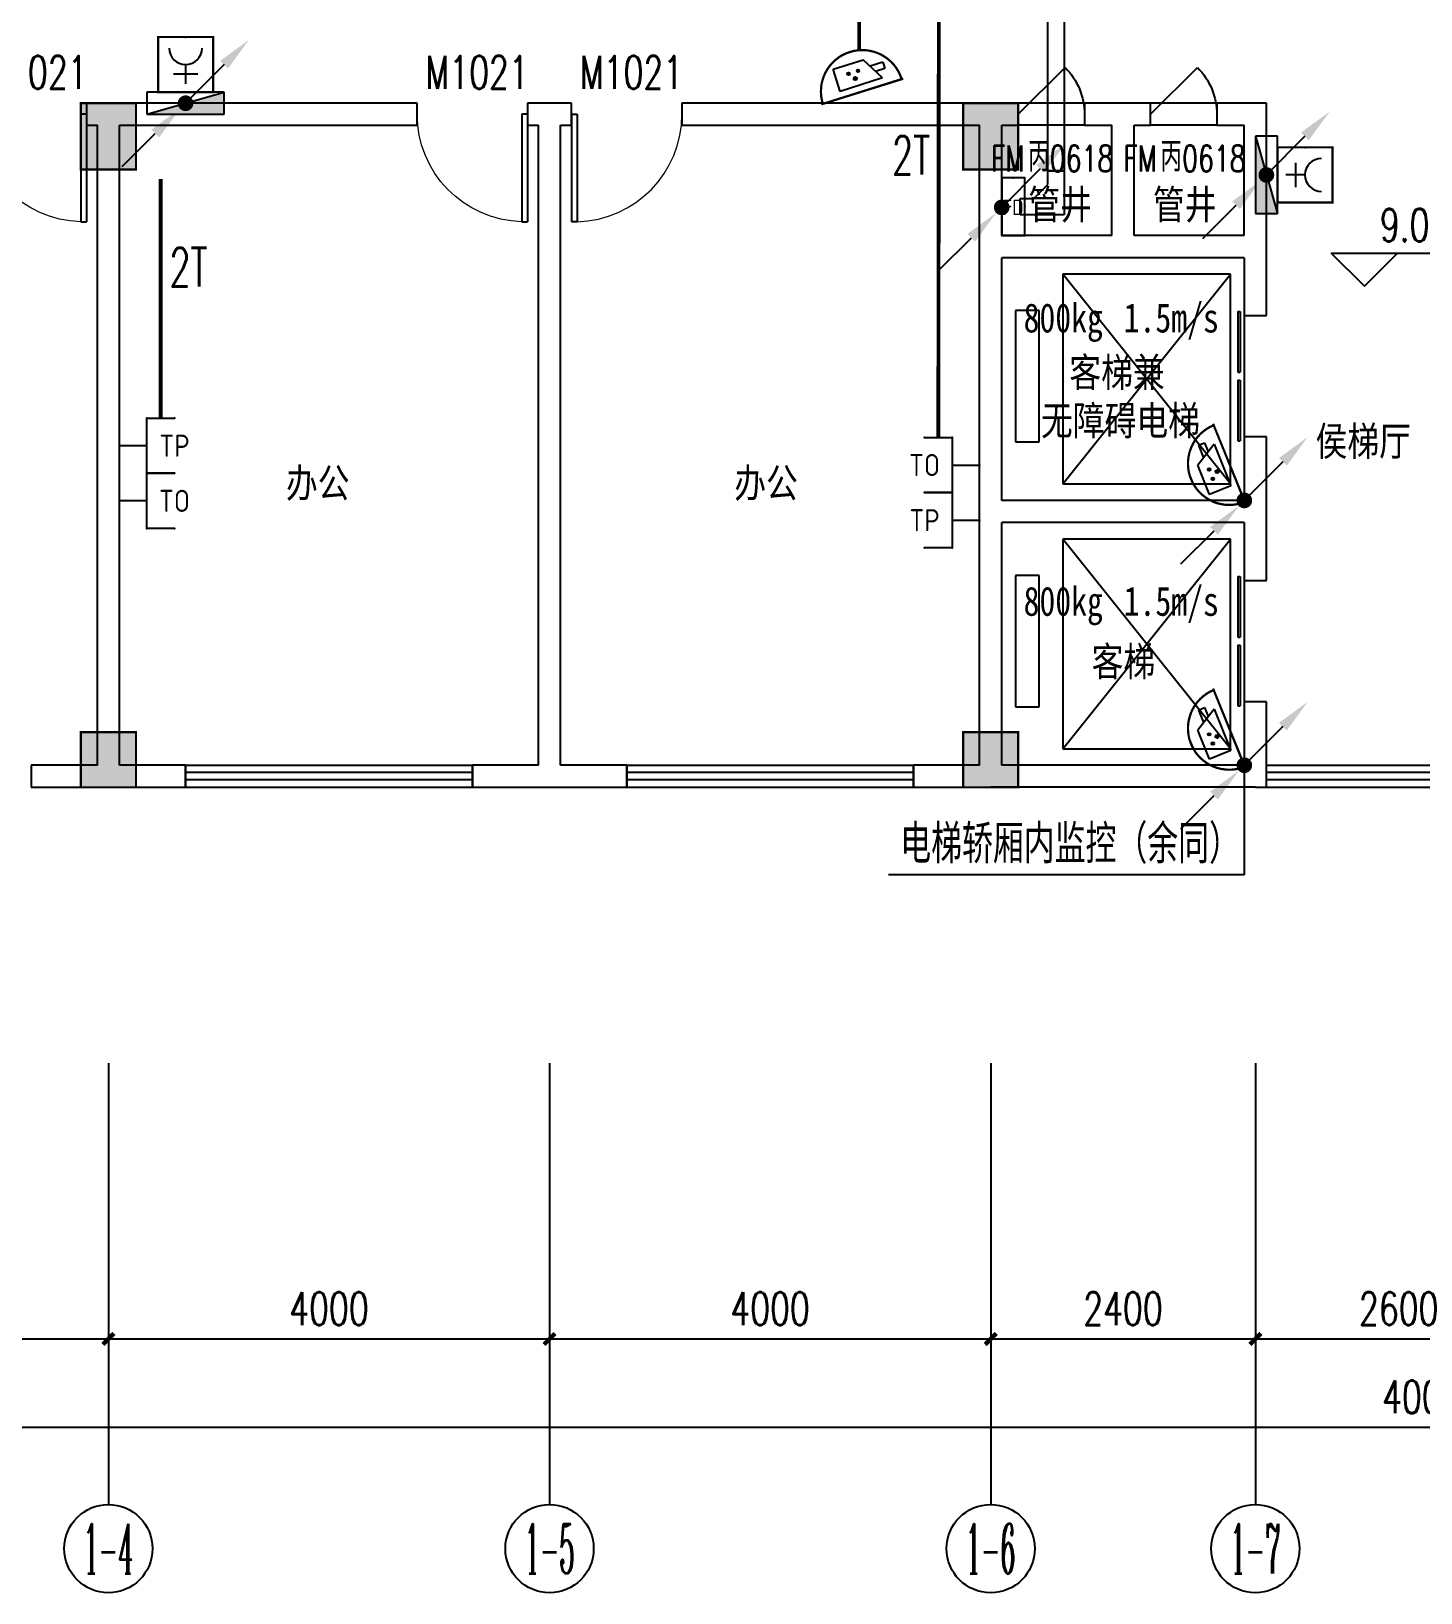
# Model space of a CAD drawing. Extents: x -6243262 to 3079315, y -2914302 to 172723.
# Drawn here: x -1810098 to -1797498, y -725173 to -711020 of the extents above; entities that cross this region are included whole.
import ezdxf
from ezdxf.enums import TextEntityAlignment as Align

# ---------------------------------------------------------------- set-up
doc = ezdxf.new("R2010")
doc.units = 0
doc.header["$LTSCALE"] = 1000
for name, color, linetype in [('0-柱网', 2, 'Continuous'), ('A-DOOR', 141, 'Continuous'), ('A-FLOR-EVTR', 2, 'Continuous'), ('AXIS', 3, 'Continuous'), ('AXIS_TEXT', 7, 'Continuous'), ('CABLETRAY', 4, 'Continuous'), ('DIM_ELEV', 3, 'Continuous'), ('EQUIP-安防', 3, 'Continuous'), ('EQUIP-消防', 3, 'Continuous'), ('EQUIP-通讯', 3, 'Continuous'), ('EQUIP_消火栓', 7, 'Continuous'), ('LWIRE', 4, 'Continuous'), ('PUB_TEXT', 7, 'Continuous'), ('TEL_LEAD', 3, 'Continuous'), ('TEL_TEXT', 7, 'Continuous'), ('WALL', 9, 'Continuous'), ('WINDOW', 4, 'Continuous'), ('WINDOW_TEXT', 7, 'Continuous'), ('WIRE-通讯', 4, 'Continuous')]:
    doc.layers.add(name, color=color, linetype=linetype)
doc.styles.add('-宋体', font='', dxfattribs={"width": 0.8})
doc.styles.add('_TCH_AXIS', font='COMPLEX', dxfattribs={"bigfont": 'GBCBIG'})
doc.styles.add('_TCH_DIM', font='SIMPLEX', dxfattribs={"bigfont": 'GBCBIG'})
doc.styles.add('_TCH_DIM_T3', font='SIMPLEX', dxfattribs={"width": 0.705882, "bigfont": 'GBCBIG'})
doc.styles.add('_TCH_WINDOW', font='SIMPLEX', dxfattribs={"height": 3.5, "bigfont": 'GBCBIG'})
doc.styles.add('_TEL_ATTDEF', font='gbenor', dxfattribs={"bigfont": 'gbcbig'})
doc.styles.add('_TEL_DIM', font='SIMPLEX', dxfattribs={"width": 0.8, "height": 3.5, "bigfont": 'HZTXT'})
doc.styles.add('COMPLEX', font='COMPLEX')
doc.styles.get("Standard").update_dxf_attribs({"font": 'gbenor.shx', "bigfont": 'gbcbig.shx'})
doc.styles.get('-宋体').set_extended_font_data('SimSun')
doc.dimstyles.new('_TCH_ARCH&&100', dxfattribs={"dimtxt": 297.5, "dimasz": 100, "dimexe": 250, "dimexo": 300, "dimgap": 126.25, "dimtad": 1, "dimdec": 0, "dimzin": 0, "dimdsep": 46, "dimtxsty": '_TCH_DIM_T3', "dimblk": 'ARCHTICK', "dimcen": 0.09, "dimclrt": 7, "dimazin": 2, "dimtfac": 1, "dimtdec": 0, "dimtix": 1, "dimtmove": 2, "dimatfit": 3, "dimfxl": 0, "dimtolj": 1, "dimtzin": 0, "dimarcsym": 0})

# ---------------------------------------------------------------- blocks, each defined once
blk = doc.blocks.new('1#柱网')
at = {"layer": '0-柱网'}
for points in [[(501855, 85967), (501855, 85367), (502355, 85367), (502355, 85967)], [(509855, 85967), (509855, 85367), (510355, 85367), (510355, 85967)], [(501855, 80267), (501855, 79767), (502355, 79767), (502355, 80267)], [(509855, 80267), (509855, 79767), (510355, 79767), (510355, 80267)]]:
    blk.add_hatch(color=0, dxfattribs=at).paths.add_polyline_path(points)
at = {"layer": '0-柱网', "color": 0, "const_width": 20}
for points in [[(501855, 85967), (501855, 85367), (502355, 85367), (502355, 85967), (501855, 85967)], [(509855, 85967), (509855, 85367), (510355, 85367), (510355, 85967), (509855, 85967)], [(501855, 80267), (501855, 79767), (502355, 79767), (502355, 80267), (501855, 80267)], [(509855, 80267), (509855, 79767), (510355, 79767), (510355, 80267), (509855, 80267)]]:
    blk.add_lwpolyline(points, dxfattribs=at)
blk = doc.blocks.new('$WINLIB2D$00000001')
at = {"color": 0}
for points in [[(-0.5, 0.5), (-0.5, -0.5)], [(-0.5, 0.5), (0.5, 0.5)], [(0.5, -0.5), (0.5, 0.5)], [(0.5, 0.1667), (-0.5, 0.1667)], [(0.5, -0.1667), (-0.5, -0.1667)], [(-0.5, -0.5), (0.5, -0.5)]]:
    blk.add_lwpolyline(points, dxfattribs=at)
blk = doc.blocks.new('$DorLib2D$00000001')
at = {"color": 0}
for p, q in [((0.45, 0.975), (0.5, 0.975)), ((0.45, 0), (0.45, 0.975)), ((0.5, 0), (0.5, 0.975)), ((0.5, 0), (0.45, 0))]:
    blk.add_line(p, q, dxfattribs=at)
at = {"color": 0, "lineweight": 13}
blk.add_arc((0.475, 0), 0.975, 91.4693, 180, dxfattribs=at)
blk = doc.blocks.new('$DORLIB2D$00000127')
at = {"color": 0}
for points in [[(-0.533, 0.795), (-0.533, 0.69)], [(-0.033, 0.795), (-0.533, 0.795)], [(-0.033, 0.795), (-0.033, 0.69)], [(0.533, 0.795), (0.033, 0.795)], [(0.033, 0.795), (0.033, 0.69)], [(0.533, 0.795), (0.533, 0.69)], [(-0.033, 0.69), (-0.533, 0.69)], [(0.533, 0.69), (0.033, 0.69)], [(0.5, 0.5), (-0.5, 0.5)]]:
    blk.add_lwpolyline(points, dxfattribs=at)
blk = doc.blocks.new('$DorLib2D$00000114')
at = {"color": 0}
blk.add_line((0.5, 0), (-0.207, 0.707), dxfattribs=at)
blk.add_arc((0.5, 0), 1, 135, 180, dxfattribs=at)
blk = doc.blocks.new('_ArchTick')
at = {"color": 0, "linetype": 'ByBlock', "const_width": 0.4}
blk.add_lwpolyline([(-0.5, -0.5), (0.5, 0.5)], dxfattribs=at)
blk = doc.blocks.new('*D120')
at = {"layer": 'AXIS', "color": 0, "lineweight": -2, "transparency": 16777216}
for p, q in [((1416495, -788352), (1416495, -791602)), ((1456495, -788352), (1456495, -791602)), ((1416495, -791352), (1456495, -791352))]:
    blk.add_line(p, q, dxfattribs=at)
at = {"layer": 'Defpoints', "color": 0, "transparency": 16777216}
for p in [(1416495, -788052), (1456495, -788052), (1456495, -791352)]:
    blk.add_point(p, dxfattribs=at)
at = {"layer": 'AXIS', "color": 0, "lineweight": -2, "transparency": 16777216, "xscale": 100, "yscale": 100, "zscale": 100, "rotation": 180}
blk.add_blockref('_ArchTick', (1416495, -791352), dxfattribs=at)
at = {"layer": 'AXIS', "color": 0, "lineweight": -2, "transparency": 16777216, "xscale": 100, "yscale": 100, "zscale": 100}
blk.add_blockref('_ArchTick', (1456495, -791352), dxfattribs=at)
at = {"layer": 'AXIS', "color": 7, "transparency": 16777216, "insert": (1436495, -791077), "char_height": 297.5, "attachment_point": 5, "style": '_TCH_DIM_T3'}
blk.add_mtext('\\A1;40000', dxfattribs=at)
blk = doc.blocks.new('*D125')
at = {"layer": 'AXIS', "color": 0, "lineweight": -2, "transparency": 16777216}
for p, q in [((1434895, -788352), (1434895, -790802)), ((1437495, -788352), (1437495, -790802)), ((1434895, -790552), (1437495, -790552))]:
    blk.add_line(p, q, dxfattribs=at)
at = {"layer": 'Defpoints', "color": 0, "transparency": 16777216}
for p in [(1434895, -788052), (1437495, -788052), (1437495, -790552)]:
    blk.add_point(p, dxfattribs=at)
at = {"layer": 'AXIS', "color": 0, "lineweight": -2, "transparency": 16777216, "xscale": 100, "yscale": 100, "zscale": 100, "rotation": 180}
blk.add_blockref('_ArchTick', (1434895, -790552), dxfattribs=at)
at = {"layer": 'AXIS', "color": 0, "lineweight": -2, "transparency": 16777216, "xscale": 100, "yscale": 100, "zscale": 100}
blk.add_blockref('_ArchTick', (1437495, -790552), dxfattribs=at)
at = {"layer": 'AXIS', "color": 7, "transparency": 16777216, "insert": (1436195, -790277), "char_height": 297.5, "attachment_point": 5, "style": '_TCH_DIM_T3'}
blk.add_mtext('\\A1;2600', dxfattribs=at)
blk = doc.blocks.new('*D126')
at = {"layer": 'AXIS', "color": 0, "lineweight": -2, "transparency": 16777216}
for p, q in [((1432495, -788352), (1432495, -790802)), ((1434895, -788352), (1434895, -790802)), ((1432495, -790552), (1434895, -790552))]:
    blk.add_line(p, q, dxfattribs=at)
at = {"layer": 'Defpoints', "color": 0, "transparency": 16777216}
for p in [(1432495, -788052), (1434895, -788052), (1434895, -790552)]:
    blk.add_point(p, dxfattribs=at)
at = {"layer": 'AXIS', "color": 0, "lineweight": -2, "transparency": 16777216, "xscale": 100, "yscale": 100, "zscale": 100, "rotation": 180}
blk.add_blockref('_ArchTick', (1432495, -790552), dxfattribs=at)
at = {"layer": 'AXIS', "color": 0, "lineweight": -2, "transparency": 16777216, "xscale": 100, "yscale": 100, "zscale": 100}
blk.add_blockref('_ArchTick', (1434895, -790552), dxfattribs=at)
at = {"layer": 'AXIS', "color": 7, "transparency": 16777216, "insert": (1433695, -790277), "char_height": 297.5, "attachment_point": 5, "style": '_TCH_DIM_T3'}
blk.add_mtext('\\A1;2400', dxfattribs=at)
blk = doc.blocks.new('*D127')
at = {"layer": 'AXIS', "color": 0, "lineweight": -2, "transparency": 16777216}
for p, q in [((1428495, -788352), (1428495, -790802)), ((1432495, -788352), (1432495, -790802)), ((1428495, -790552), (1432495, -790552))]:
    blk.add_line(p, q, dxfattribs=at)
at = {"layer": 'Defpoints', "color": 0, "transparency": 16777216}
for p in [(1428495, -788052), (1432495, -788052), (1432495, -790552)]:
    blk.add_point(p, dxfattribs=at)
at = {"layer": 'AXIS', "color": 0, "lineweight": -2, "transparency": 16777216, "xscale": 100, "yscale": 100, "zscale": 100, "rotation": 180}
blk.add_blockref('_ArchTick', (1428495, -790552), dxfattribs=at)
at = {"layer": 'AXIS', "color": 0, "lineweight": -2, "transparency": 16777216, "xscale": 100, "yscale": 100, "zscale": 100}
blk.add_blockref('_ArchTick', (1432495, -790552), dxfattribs=at)
at = {"layer": 'AXIS', "color": 7, "transparency": 16777216, "insert": (1430495, -790277), "char_height": 297.5, "attachment_point": 5, "style": '_TCH_DIM_T3'}
blk.add_mtext('\\A1;4000', dxfattribs=at)
blk = doc.blocks.new('*D128')
at = {"layer": 'AXIS', "color": 0, "lineweight": -2, "transparency": 16777216}
for p, q in [((1424495, -788352), (1424495, -790802)), ((1428495, -788352), (1428495, -790802)), ((1424495, -790552), (1428495, -790552))]:
    blk.add_line(p, q, dxfattribs=at)
at = {"layer": 'Defpoints', "color": 0, "transparency": 16777216}
for p in [(1424495, -788052), (1428495, -788052), (1428495, -790552)]:
    blk.add_point(p, dxfattribs=at)
at = {"layer": 'AXIS', "color": 0, "lineweight": -2, "transparency": 16777216, "xscale": 100, "yscale": 100, "zscale": 100, "rotation": 180}
blk.add_blockref('_ArchTick', (1424495, -790552), dxfattribs=at)
at = {"layer": 'AXIS', "color": 0, "lineweight": -2, "transparency": 16777216, "xscale": 100, "yscale": 100, "zscale": 100}
blk.add_blockref('_ArchTick', (1428495, -790552), dxfattribs=at)
at = {"layer": 'AXIS', "color": 7, "transparency": 16777216, "insert": (1426495, -790277), "char_height": 297.5, "attachment_point": 5, "style": '_TCH_DIM_T3'}
blk.add_mtext('\\A1;4000', dxfattribs=at)
blk = doc.blocks.new('*D129')
at = {"layer": 'AXIS', "color": 0, "lineweight": -2, "transparency": 16777216}
for p, q in [((1419495, -788352), (1419495, -790802)), ((1424495, -788352), (1424495, -790802)), ((1419495, -790552), (1424495, -790552))]:
    blk.add_line(p, q, dxfattribs=at)
at = {"layer": 'Defpoints', "color": 0, "transparency": 16777216}
for p in [(1419495, -788052), (1424495, -788052), (1424495, -790552)]:
    blk.add_point(p, dxfattribs=at)
at = {"layer": 'AXIS', "color": 0, "lineweight": -2, "transparency": 16777216, "xscale": 100, "yscale": 100, "zscale": 100, "rotation": 180}
blk.add_blockref('_ArchTick', (1419495, -790552), dxfattribs=at)
at = {"layer": 'AXIS', "color": 0, "lineweight": -2, "transparency": 16777216, "xscale": 100, "yscale": 100, "zscale": 100}
blk.add_blockref('_ArchTick', (1424495, -790552), dxfattribs=at)
at = {"layer": 'AXIS', "color": 7, "transparency": 16777216, "insert": (1421995, -790277), "char_height": 297.5, "attachment_point": 5, "style": '_TCH_DIM_T3'}
blk.add_mtext('\\A1;5000', dxfattribs=at)
blk = doc.blocks.new('_AXISO')
at = {"color": 0}
blk.add_circle((0, 0), 0.5, dxfattribs=at)
at = {"layer": 'AXIS_TEXT', "color": 0, "style": 'COMPLEX', "width": 1.041667}
blk.add_attdef('A', text='', height=0.56, dxfattribs=at).set_placement((-0.25, -0.28), (0.25, -0.28), align=Align.FIT)
blk = doc.blocks.new('$equip$00001847')
for p, q in [((-0.5, 0.499), (-0.5, 0.999)), ((0.5, 0.999), (0.5, 0.499)), ((0.5, 0.499), (-0.5, 0.499)), ((0, 0.5), (0, 0))]:
    blk.add_line(p, q)
for p in [(-0.5, 0.999), (0.5, 0.999), (-0.5, 0.499), (0.5, 0.499), (0, 0)]:
    blk.add_point(p)
at = {"color": 7, "style": '_TEL_DIM'}
blk.add_attdef('$TEXT$', text='', height=0.4, dxfattribs=at).set_placement((0, 0.999), align=Align.MIDDLE_CENTER)
at = {"color": 7, "style": '_TEL_DIM', "flags": 1}
blk.add_attdef('A', text='', height=0.00002, dxfattribs=at).set_placement((0, 0), align=Align.MIDDLE_CENTER)
blk = doc.blocks.new('$equip$00002353')
for p, q in [((0.75, 0), (-0.75, 0)), ((-0.517, -0.393), (-0.517, -0.273)), ((-0.517, -0.273), (-0.341, -0.273)), ((-0.427, -0.123), (0.383, -0.123)), ((-0.427, -0.123), (-0.187, -0.543)), ((0.383, -0.123), (0.383, -0.543)), ((-0.517, -0.393), (-0.273, -0.393)), ((0.383, -0.543), (-0.187, -0.543))]:
    blk.add_line(p, q)
at = {"const_width": 0.04}
for points in [[(-0.75, 0), (-0.779, 0)], [(0.75, 0), (0.779, 0)]]:
    blk.add_lwpolyline(points, dxfattribs=at)
blk.add_lwpolyline([(0.75, 0, -1), (-0.75, 0), (0.75, 0), (0.75, 0, -1), (-0.75, 0, -1.517539)], format="xyb", dxfattribs=at)
for centre, radius in [((0.052, -0.26), 0.03), ((-0.038, -0.38), 0.024), ((0.142, -0.38), 0.024)]:
    blk.add_circle(centre, radius)
blk.add_arc((0, 0), 0.75, 180, 0)
for p in [(-0.75, 0), (0, 0), (0.75, 0), (0, -0.75)]:
    blk.add_point(p)
for points in [[(0.026, -0.245), (0.078, -0.245), (0.022, -0.26), (0.082, -0.26)], [(0.026, -0.275), (0.078, -0.275), (0.022, -0.26), (0.082, -0.26)], [(0.037, -0.234), (0.067, -0.234), (0.026, -0.245), (0.078, -0.245)], [(0.037, -0.286), (0.067, -0.286), (0.026, -0.275), (0.078, -0.275)], [(0.052, -0.23), (0.052, -0.23), (0.037, -0.234), (0.067, -0.234)], [(-0.059, -0.368), (-0.017, -0.368), (-0.062, -0.38), (-0.014, -0.38)], [(-0.059, -0.392), (-0.017, -0.392), (-0.062, -0.38), (-0.014, -0.38)], [(-0.05, -0.359), (-0.026, -0.359), (-0.059, -0.368), (-0.017, -0.368)], [(-0.05, -0.401), (-0.026, -0.401), (-0.059, -0.392), (-0.017, -0.392)], [(-0.038, -0.356), (-0.038, -0.356), (-0.05, -0.359), (-0.026, -0.359)], [(-0.038, -0.404), (-0.038, -0.404), (-0.05, -0.401), (-0.026, -0.401)], [(0.052, -0.29), (0.052, -0.29), (0.037, -0.286), (0.067, -0.286)], [(0.121, -0.368), (0.163, -0.368), (0.118, -0.38), (0.166, -0.38)], [(0.121, -0.392), (0.163, -0.392), (0.118, -0.38), (0.166, -0.38)], [(0.13, -0.359), (0.154, -0.359), (0.121, -0.368), (0.163, -0.368)], [(0.13, -0.401), (0.154, -0.401), (0.121, -0.392), (0.163, -0.392)], [(0.142, -0.356), (0.142, -0.356), (0.13, -0.359), (0.154, -0.359)], [(0.142, -0.404), (0.142, -0.404), (0.13, -0.401), (0.154, -0.401)]]:
    blk.add_solid(points)
at = {"color": 7, "style": '_TEL_DIM', "flags": 1}
blk.add_attdef('A', text='', height=0.00002, dxfattribs=at).set_placement((0, 0), align=Align.MIDDLE_CENTER)
blk = doc.blocks.new('$equip$00002555')
for p, q in [((-0.75, 0.3), (-0.75, -0.3)), ((0.75, 0.3), (-0.75, 0.3)), ((0.75, -0.3), (0.75, 0.3)), ((-0.75, -0.3), (0.75, -0.3))]:
    blk.add_line(p, q)
at = {"const_width": 0.04}
blk.add_lwpolyline([(-0.75, 0.3), (-0.75, -0.3), (0.75, -0.3), (0.75, 0.3), (-0.75, 0.3), (-0.75, -0.3)], dxfattribs=at)
for p in [(-0.75, 0), (0, 0.3), (0.75, 0), (0, -0.3)]:
    blk.add_point(p)
at = {"color": 7, "style": '_TEL_DIM'}
blk.add_attdef('$TEXT$', text='', height=0.4, dxfattribs=at).set_placement((-0.018, 0.002), align=Align.MIDDLE_CENTER)
at = {"color": 7, "style": '_TEL_DIM', "flags": 1}
blk.add_attdef('A', text='', height=0.00002, dxfattribs=at).set_placement((0, 0), align=Align.MIDDLE_CENTER)
blk = doc.blocks.new('$TelecSys$00000079')
for p, q in [((0.7, 0.7), (0, 0)), ((0.104, 0.104), (0.104, 0.104)), ((-0.104, -0.104), (-0.104, -0.104))]:
    blk.add_line(p, q)
at = {"const_width": 0.142}
blk.add_lwpolyline([(-0.071, 0, 1), (0.071, 0, 1)], format="xyb", close=True, dxfattribs=at)
blk.add_solid([(0.63, 0.77), (0.77, 0.63), (1.15, 1.15)])
at = {"width": 0.8, "flags": 9}
blk.add_attdef('A', (0, 0), '', height=0.00002, dxfattribs=at)
blk = doc.blocks.new('$TelecSys$00000081')
for p, q in [((0.104, 0.104), (0.104, 0.104)), ((-0.104, -0.104), (-0.104, -0.104)), ((-1.15, -1.15), (-0.55, -0.55))]:
    blk.add_line(p, q)
at = {"const_width": 0.142}
blk.add_lwpolyline([(0.071, 0, 1), (-0.071, 0, 1)], format="xyb", close=True, dxfattribs=at)
blk.add_solid([(-0.62, -0.48), (-0.48, -0.62), (-0.1, -0.1)])
at = {"width": 0.8, "flags": 9}
blk.add_attdef('A', (0, 0), '', height=0.00002, rotation=180, dxfattribs=at)
blk = doc.blocks.new('$equip$00001867')
for p, q in [((-0.5, 0.499), (-0.5, 0.999)), ((0.5, 0.999), (0.5, 0.499)), ((0.5, 0.499), (-0.5, 0.499)), ((0, 0.5), (0, 0))]:
    blk.add_line(p, q)
for p in [(-0.5, 0.999), (0.5, 0.999), (-0.5, 0.499), (0.5, 0.499), (0, 0)]:
    blk.add_point(p)
at = {"color": 7, "style": '_TEL_DIM'}
blk.add_attdef('$TEXT$', text='', height=0.4, dxfattribs=at).set_placement((0, 0.999), align=Align.MIDDLE_CENTER)
at = {"color": 7, "style": '_TEL_DIM', "flags": 1}
blk.add_attdef('A', text='', height=0.00002, dxfattribs=at).set_placement((0, 0), align=Align.MIDDLE_CENTER)
blk = doc.blocks.new('$equip$00002656')
for p, q in [((-0.5, 1), (-0.5, 0)), ((0.5, 1), (-0.5, 1)), ((0.5, 0), (0.5, 1)), ((-0.219, 0.331), (0.222, 0.331)), ((0, 0.5), (0, 0.15)), ((-0.5, 0), (0.5, 0))]:
    blk.add_line(p, q)
at = {"const_width": 0.04}
blk.add_lwpolyline([(-0.5, 1), (0.5, 1), (0.5, 0), (-0.5, 0), (-0.5, 1), (0.5, 1)], dxfattribs=at)
blk.add_arc((0, 0.8), 0.3, 180, 0)
for p in [(0, 1), (-0.5, 0.5), (0.5, 0.5), (0, 0)]:
    blk.add_point(p)
at = {"color": 7, "flags": 1}
for tag, height, p in [('B', 0.4, (0.762, 0.292)), ('A', 0.00002, (0, 0))]:
    blk.add_attdef(tag, text='', height=height, dxfattribs=at).set_placement(p, align=Align.MIDDLE_CENTER)
blk = doc.blocks.new('$TwtSys$00000434')
for p, q in [((-0.5, 0.5), (-0.5, -0.5)), ((-0.5, -0.5), (0.5, 0.5)), ((0.5, 0.5), (-0.5, 0.5)), ((0.5, -0.5), (0.5, 0.5)), ((-0.5, -0.5), (0.5, -0.5))]:
    blk.add_line(p, q)
blk.add_solid([(0.5, -0.5), (0.5, 0.5), (-0.5, -0.5)])
blk = doc.blocks.new('33')
at = {"layer": 'A-FLOR-EVTR', "color": 8, "ltscale": 0.5}
for p, q in [((1434670.1, -780902.2), (1433150.1, -780902.2)), ((1433150.1, -780902.2), (1433150.1, -782802.2)), ((1433150.1, -782802.2), (1434670.1, -780902.2)), ((1434670.1, -782802.2), (1433150.1, -780902.2)), ((1434670.1, -782802.2), (1434670.1, -780902.2)), ((1432935.1, -781232.2), (1432720.1, -781232.2)), ((1432720.1, -781232.2), (1432720.1, -782422.2)), ((1432935.1, -782422.2), (1432935.1, -781232.2)), ((1432720.1, -782422.2), (1432935.1, -782422.2)), ((1433150.1, -782802.2), (1434670.1, -782802.2)), ((1434670.1, -783302.2), (1433150.1, -783302.2)), ((1433150.1, -783302.2), (1433150.1, -785202.2)), ((1433150.1, -785202.2), (1434670.1, -783302.2)), ((1434670.1, -785202.2), (1433150.1, -783302.2)), ((1434670.1, -785202.2), (1434670.1, -783302.2)), ((1432935.1, -783632.2), (1432720.1, -783632.2)), ((1432720.1, -783632.2), (1432720.1, -784822.2)), ((1432935.1, -784822.2), (1432935.1, -783632.2)), ((1432720.1, -784822.2), (1432935.1, -784822.2)), ((1433150.1, -785202.2), (1434670.1, -785202.2))]:
    blk.add_line(p, q, dxfattribs=at)
at = {"layer": 'AXIS', "color": 8}
for p, q in [((1424495.1, -788052.2), (1424495.1, -792052.2)), ((1428495.1, -788052.2), (1428495.1, -792052.2)), ((1432495.1, -788052.2), (1432495.1, -792052.2)), ((1434895.1, -788052.2), (1434895.1, -792052.2))]:
    blk.add_line(p, q, dxfattribs=at)
at = {"layer": 'DIM_ELEV', "color": 8}
for p, q in [((1435884, -781010.6), (1435584, -780710.6)), ((1435584, -780710.6), (1436893.9, -780710.6)), ((1435884, -781010.6), (1436184, -780710.6))]:
    blk.add_line(p, q, dxfattribs=at)
at = {"layer": 'WALL', "color": 8}
for p, q in [((1424495.1, -779352.2), (1424295.1, -779352.2)), ((1424295.1, -779352.2), (1424295.1, -779552.2)), ((1427295.1, -779352.2), (1424495.1, -779352.2)), ((1427295.1, -779552.2), (1427295.1, -779352.2)), ((1428495.1, -779352.2), (1428295.1, -779352.2)), ((1428295.1, -779352.2), (1428295.1, -779552.2)), ((1428695.1, -779352.2), (1428495.1, -779352.2)), ((1428695.1, -779552.2), (1428695.1, -779352.2)), ((1432495.1, -779352.2), (1429695.1, -779352.2)), ((1429695.1, -779352.2), (1429695.1, -779552.2)), ((1432745.1, -779352.2), (1432495.1, -779352.2)), ((1432745.1, -779552.2), (1432745.1, -779352.2)), ((1433695.1, -779352.2), (1433345.1, -779352.2)), ((1433345.1, -779352.2), (1433345.1, -779552.2)), ((1433945.1, -779352.2), (1433695.1, -779352.2)), ((1433945.1, -779552.2), (1433945.1, -779352.2)), ((1434995.1, -779352.2), (1434545.1, -779352.2)), ((1434545.1, -779352.2), (1434545.1, -779552.2)), ((1434995.1, -780652.2), (1434995.1, -779352.2)), ((1424295.1, -779552.2), (1424395.1, -779552.2)), ((1424395.1, -785352.2), (1424395.1, -779552.2)), ((1424595.1, -779552.2), (1427295.1, -779552.2)), ((1424595.1, -785352.2), (1424595.1, -779552.2)), ((1428295.1, -779552.2), (1428395.1, -779552.2)), ((1428395.1, -785352.2), (1428395.1, -779552.2)), ((1428595.1, -785352.2), (1428595.1, -779552.2)), ((1428595.1, -779552.2), (1428695.1, -779552.2)), ((1429695.1, -779552.2), (1432395.1, -779552.2)), ((1432395.1, -780652.2), (1432395.1, -779552.2)), ((1432595.1, -780552.2), (1432595.1, -779552.2)), ((1432595.1, -779552.2), (1432745.1, -779552.2)), ((1433345.1, -779552.2), (1433595.1, -779552.2)), ((1433595.1, -780552.2), (1433595.1, -779552.2)), ((1433795.1, -779552.2), (1433945.1, -779552.2)), ((1433795.1, -780552.2), (1433795.1, -779552.2)), ((1434545.1, -779552.2), (1434795.1, -779552.2)), ((1434795.1, -780552.2), (1434795.1, -779552.2)), ((1433595.1, -780552.2), (1432595.1, -780552.2)), ((1434795.1, -780552.2), (1433795.1, -780552.2)), ((1432395.1, -783052.2), (1432395.1, -780652.2)), ((1432595.1, -782952.2), (1432595.1, -780752.2)), ((1433695.1, -780752.2), (1432595.1, -780752.2)), ((1434795.1, -780752.2), (1433695.1, -780752.2)), ((1434795.1, -780752.2), (1434795.1, -781277.2)), ((1434995.1, -781277.2), (1434995.1, -780652.2)), ((1434795.1, -781277.2), (1434995.1, -781277.2)), ((1434995.1, -782377.2), (1434795.1, -782377.2)), ((1434795.1, -782377.2), (1434795.1, -782952.2)), ((1434995.1, -783052.2), (1434995.1, -782377.2)), ((1432395.1, -785352.2), (1432395.1, -783052.2)), ((1434795.1, -782952.2), (1432595.1, -782952.2)), ((1434995.1, -783677.2), (1434995.1, -783052.2)), ((1432595.1, -785352.2), (1432595.1, -783152.2)), ((1434795.1, -783152.2), (1432595.1, -783152.2)), ((1434795.1, -783152.2), (1434795.1, -783677.2)), ((1434795.1, -783677.2), (1434995.1, -783677.2)), ((1434995.1, -784777.2), (1434795.1, -784777.2)), ((1434795.1, -784777.2), (1434795.1, -785352.2)), ((1434995.1, -785352.2), (1434995.1, -784777.2)), ((1424395.1, -785352.2), (1423795.1, -785352.2)), ((1423795.1, -785352.2), (1423795.1, -785552.2)), ((1425195.1, -785352.2), (1424595.1, -785352.2)), ((1425195.1, -785552.2), (1425195.1, -785352.2)), ((1428395.1, -785352.2), (1427795.1, -785352.2)), ((1427795.1, -785352.2), (1427795.1, -785552.2)), ((1429195.1, -785352.2), (1428595.1, -785352.2)), ((1429195.1, -785552.2), (1429195.1, -785352.2)), ((1432395.1, -785352.2), (1431795.1, -785352.2)), ((1431795.1, -785352.2), (1431795.1, -785552.2)), ((1434795.1, -785352.2), (1432595.1, -785352.2)), ((1434995.1, -785552.2), (1434995.1, -785352.2)), ((1423795.1, -785552.2), (1424495.1, -785552.2)), ((1424495.1, -785552.2), (1425195.1, -785552.2)), ((1427795.1, -785552.2), (1428495.1, -785552.2)), ((1428495.1, -785552.2), (1429195.1, -785552.2)), ((1431795.1, -785552.2), (1432495.1, -785552.2)), ((1434895.1, -785552.2), (1432495.1, -785552.2)), ((1434895.1, -785552.2), (1434995.1, -785552.2))]:
    blk.add_line(p, q, dxfattribs=at)
at = {"layer": 'WINDOW', "color": 8}
for p, q in [((1433345.1, -779352.2), (1432745.1, -779352.2)), ((1434545.1, -779352.2), (1433945.1, -779352.2)), ((1433345.1, -779552.2), (1432745.1, -779552.2)), ((1434545.1, -779552.2), (1433945.1, -779552.2))]:
    blk.add_line(p, q, dxfattribs=at)
at = {"layer": '0-柱网', "color": 8}
blk.add_blockref('1#柱网', (922390.1, -865319.4), dxfattribs=at)
at = {"layer": 'A-DOOR', "color": 8, "xscale": 1100, "yscale": 200, "zscale": 200, "rotation": 90}
for p in [(1434895.1, -781827.2), (1434895.1, -784227.2)]:
    blk.add_blockref('$DORLIB2D$00000127', p, dxfattribs=at)
at = {"layer": 'AXIS', "color": 8}
ref = blk.add_blockref('_AXISO', (1424495.1, -792452.2), dxfattribs=dict(at, xscale=800, yscale=800, zscale=800))
ref.add_attrib('A', '1-4', dxfattribs={"layer": 'AXIS_TEXT', "color": 8, "height": 452.55, "style": '_TCH_AXIS', "width": 0.368421}).set_placement((1424268.8, -792678.5), (1424721.4, -792678.5), align=Align.FIT)
ref = blk.add_blockref('_AXISO', (1428495.1, -792452.2), dxfattribs=dict(at, xscale=800, yscale=800, zscale=800))
ref.add_attrib('A', '1-5', dxfattribs={"layer": 'AXIS_TEXT', "color": 8, "height": 452.55, "style": '_TCH_AXIS', "width": 0.381818}).set_placement((1428268.8, -792678.5), (1428721.4, -792678.5), align=Align.FIT)
ref = blk.add_blockref('_AXISO', (1432495.1, -792452.2), dxfattribs=dict(at, xscale=800, yscale=800, zscale=800))
ref.add_attrib('A', '1-6', dxfattribs={"layer": 'AXIS_TEXT', "color": 8, "height": 452.55, "style": '_TCH_AXIS', "width": 0.381818}).set_placement((1432268.8, -792678.5), (1432721.4, -792678.5), align=Align.FIT)
ref = blk.add_blockref('_AXISO', (1434895.1, -792452.2), dxfattribs=dict(at, xscale=800, yscale=800, zscale=800))
ref.add_attrib('A', '1-7', dxfattribs={"layer": 'AXIS_TEXT', "color": 8, "height": 452.55, "style": '_TCH_AXIS', "width": 0.381818}).set_placement((1434668.8, -792678.5), (1435121.4, -792678.5), align=Align.FIT)
at = {"layer": 'WINDOW', "color": 8}
ref = blk.add_blockref('$DorLib2D$00000001', (1423795.1, -779452.2), dxfattribs=dict(at, xscale=-1000, yscale=1000, zscale=-1000, rotation=180))
ref.add_attrib('A', 'M1021', (1423370.1, -779221), dxfattribs={"layer": 'WINDOW_TEXT', "color": 8, "height": 297.5, "style": '_TCH_WINDOW', "width": 0.705882})
ref = blk.add_blockref('$DorLib2D$00000001', (1427795.1, -779452.2), dxfattribs=dict(at, xscale=-1000, yscale=1000, zscale=-1000, rotation=180))
ref.add_attrib('A', 'M1021', (1427370.1, -779221), dxfattribs={"layer": 'WINDOW_TEXT', "color": 8, "height": 297.5, "style": '_TCH_WINDOW', "width": 0.705882})
ref = blk.add_blockref('$DorLib2D$00000001', (1429195.1, -779452.2), dxfattribs=dict(at, xscale=1000, yscale=1000, zscale=1000, rotation=180))
ref.add_attrib('A', 'M1021', (1428770.1, -779221), dxfattribs={"layer": 'WINDOW_TEXT', "color": 8, "height": 297.5, "style": '_TCH_WINDOW', "width": 0.705882})
at = {"layer": 'WINDOW', "color": 8, "rotation": 180}
for name, p, xscale, yscale, zscale in [('$DorLib2D$00000114', (1433045.1, -779452.2), 600, -600, 600), ('$DorLib2D$00000114', (1434245.1, -779452.2), 600, -600, 600), ('$WINLIB2D$00000001', (1426495.1, -785452.2), -2600, -200, -2600), ('$WINLIB2D$00000001', (1430495.1, -785452.2), -2600, -200, -2600), ('$WINLIB2D$00000001', (1436045.1, -785452.2), -2099.999999998254, 200, -2099.999999998254)]:
    blk.add_blockref(name, p, dxfattribs=dict(at, xscale=xscale, yscale=yscale, zscale=zscale))
at = {"layer": 'DIM_ELEV', "color": 7, "style": '_TCH_DIM', "width": 0.705882}
blk.add_text('9.000', height=297.5, dxfattribs=at).set_placement((1436023.9, -780605.6))
at = {"layer": 'PUB_TEXT', "color": 8, "style": '-宋体', "width": 0.8}
for s, p in [('管井', (1432836.9, -780402.4)), ('管井', (1433966, -780402.4)), ('800kg', (1432793.5, -781429.9)), ('1.5m/s', (1433700.9, -781429.9)), ('客梯兼', (1433208.2, -781923.8)), ('无障碍电梯', (1432950.9, -782361.1)), ('侯梯厅', (1435440.6, -782546.7)), ('办公', (1426104.9, -782926.1)), ('办公', (1430169.5, -782926.1)), ('800kg', (1432793.5, -783997.9)), ('1.5m/s', (1433700.9, -783997.9)), ('客梯', (1433410.3, -784544.1))]:
    blk.add_text(s, height=264.35, dxfattribs=at).set_placement(p)
at = {"layer": 'WINDOW_TEXT', "color": 8, "style": '_TCH_WINDOW', "width": 0.705882}
for s, p in [('FM', (1432498.8, -779972.1)), ('0618', (1433031.4, -779972.1)), ('FM', (1433698.8, -779972.1)), ('0618', (1434231.4, -779972.1))]:
    blk.add_text(s, height=238, dxfattribs=at).set_placement(p)
at = {"layer": 'WINDOW_TEXT', "color": 8, "style": '_TCH_WINDOW'}
for p in [(1432834.8, -779972.1), (1434034.8, -779972.1)]:
    blk.add_text('丙', height=270.1, dxfattribs=at).set_placement(p)
at = {"layer": 'AXIS', "color": 8}
for p1, p2, distance, picture, middle in [((1416495.1, -788052.2), (1456495.1, -788052.2), -3300, '*D120', (1436495.1, -791077.2)), ((1419495.1, -788052.2), (1424495.1, -788052.2), -2500, '*D129', (1421995.1, -790277.2)), ((1424495.1, -788052.2), (1428495.1, -788052.2), -2500, '*D128', (1426495.1, -790277.2)), ((1428495.1, -788052.2), (1432495.1, -788052.2), -2500, '*D127', (1430495.1, -790277.2)), ((1432495.1, -788052.2), (1434895.1, -788052.2), -2500, '*D126', (1433695.1, -790277.2)), ((1434895.1, -788052.2), (1437495.1, -788052.2), -2500, '*D125', (1436195.1, -790277.2))]:
    dim = blk.add_aligned_dim(p1=p1, p2=p2, distance=distance, dimstyle='_TCH_ARCH&&100', dxfattribs=at)
    dim.commit()
    dim.dimension.update_dxf_attribs({"geometry": picture, "text_midpoint": middle})

msp = doc.modelspace()

# ---------------------------------------------------------------- linework, layer by layer
at = {"layer": 'CABLETRAY'}
for p, q in [((-1800880.3, -712285.4), (-1800880.3, -710481.6)), ((-1800730.3, -710481.6), (-1800730.3, -712285.4)), ((-1800730.3, -712285.4), (-1800880.3, -712285.4)), ((-1800880.3, -712410.4), (-1800880.3, -712285.4)), ((-1800880.3, -712285.4), (-1800730.3, -712285.4)), ((-1800730.3, -712285.4), (-1800730.3, -712685.4)), ((-1801005.3, -712535.4), (-1800880.3, -712410.4)), ((-1801130.3, -712685.4), (-1801130.3, -712535.4)), ((-1801130.3, -712535.4), (-1801005.3, -712535.4)), ((-1800730.3, -712685.4), (-1801130.3, -712685.4))]:
    msp.add_line(p, q, dxfattribs=at)
at = {"layer": 'TEL_LEAD'}
for p, q in [((-1799097.7, -717672.9), (-1799097.7, -718666.9)), ((-1799097.7, -718666.9), (-1802322.7, -718666.9))]:
    msp.add_line(p, q, dxfattribs=at)
at = {"layer": 'WIRE-通讯', "linetype": 'Continuous', "const_width": 35}
for points in [[(-1802590.8, -711192.5), (-1802590.8, -710231.6)], [(-1801872.2, -714702.2), (-1801867.1, -710231.6)], [(-1808923.2, -714527), (-1808923.2, -712360.4)]]:
    msp.add_lwpolyline(points, dxfattribs=at)

# ---------------------------------------------------------------- block references
msp.add_blockref('33', (-3233892.8, 67679.3))
at = {"layer": 'EQUIP-安防'}
for p, xscale, yscale, zscale, rotation in [((-1802562.3, -711566.4), 500.0000000000002, 500.0000000000002, 500.0000000000002, 197.4688395578826), ((-1799234, -714938.6), 499.9999999999997, 499.9999999999997, 499.9999999999997, 292.186361749714), ((-1799234, -717338.6), 499.9999999999997, 499.9999999999997, 499.9999999999997, 292.186361749714)]:
    msp.add_blockref('$equip$00002353', p, dxfattribs=dict(at, xscale=xscale, yscale=yscale, zscale=zscale, rotation=rotation))
at = {"layer": 'EQUIP-消防', "xscale": 500, "yscale": 500, "zscale": 500}
msp.add_blockref('$equip$00002656', (-1808697.9, -711572.9), dxfattribs=at)
at = {"layer": 'EQUIP-消防', "xscale": 500, "yscale": 500, "zscale": 500, "rotation": 270}
msp.add_blockref('$equip$00002656', (-1798797.7, -712322.9), dxfattribs=at)
at = {"layer": 'EQUIP-通讯'}
ref = msp.add_blockref('$equip$00002555', (-1801192.7, -712610.4), dxfattribs=dict(at, xscale=350, yscale=350, zscale=350, rotation=90))
ref.add_attrib('$TEXT$', 'FD', dxfattribs={"layer": '0', "color": 7, "height": 140, "style": '_TEL_ATTDEF'}).set_placement((-1801193.3, -712616.8), align=Align.MIDDLE_CENTER)
ref = msp.add_blockref('$equip$00001867', (-1809297.7, -714777), dxfattribs=dict(at, xscale=500, yscale=500, zscale=500, rotation=270))
ref.add_attrib('$TEXT$', 'TP', dxfattribs={"layer": '0', "color": 7, "height": 200, "style": '_TEL_ATTDEF'}).set_placement((-1808798.2, -714777), align=Align.MIDDLE_CENTER)
ref = msp.add_blockref('$equip$00001847', (-1801497.7, -714952.2), dxfattribs=dict(at, xscale=500, yscale=500, zscale=500, rotation=89.99999999999999))
ref.add_attrib('$TEXT$', 'TO', dxfattribs={"layer": '0', "color": 7, "height": 200, "style": '_TEL_ATTDEF'}).set_placement((-1801997.2, -714952.2), align=Align.MIDDLE_CENTER)
ref = msp.add_blockref('$equip$00001847', (-1809297.7, -715277), dxfattribs=dict(at, xscale=500, yscale=500, zscale=500, rotation=270))
ref.add_attrib('$TEXT$', 'TO', dxfattribs={"layer": '0', "color": 7, "height": 200, "style": '_TEL_ATTDEF'}).set_placement((-1808798.2, -715277), align=Align.MIDDLE_CENTER)
ref = msp.add_blockref('$equip$00001867', (-1801497.7, -715452.2), dxfattribs=dict(at, xscale=500, yscale=500, zscale=500, rotation=89.99999999999999))
ref.add_attrib('$TEXT$', 'TP', dxfattribs={"layer": '0', "color": 7, "height": 200, "style": '_TEL_ATTDEF'}).set_placement((-1801997.2, -715452.2), align=Align.MIDDLE_CENTER)
at = {"layer": 'EQUIP_消火栓', "xscale": 700, "yscale": 200, "zscale": 700}
msp.add_blockref('$TwtSys$00000434', (-1808697.9, -711672.9), dxfattribs=at)
at = {"layer": 'EQUIP_消火栓', "xscale": 700, "yscale": 200, "zscale": 700, "rotation": 270}
msp.add_blockref('$TwtSys$00000434', (-1798897.7, -712322.9), dxfattribs=at)
at = {"layer": 'LWIRE', "xscale": 500, "yscale": 500, "zscale": 500}
for name, p in [('$TelecSys$00000079', (-1808697.9, -711672.9)), ('$TelecSys$00000081', (-1808697.9, -711672.9)), ('$TelecSys$00000079', (-1798897.7, -712322.9)), ('$TelecSys$00000079', (-1801297.7, -712616.8)), ('$TelecSys$00000081', (-1798897.7, -712322.9)), ('$TelecSys$00000081', (-1801297.7, -712616.8)), ('$TelecSys$00000079', (-1799097.7, -715272.9)), ('$TelecSys$00000081', (-1799097.7, -715272.9)), ('$TelecSys$00000079', (-1799097.7, -717672.9)), ('$TelecSys$00000081', (-1799097.7, -717672.9))]:
    msp.add_blockref(name, p, dxfattribs=at)

# ---------------------------------------------------------------- texts
at = {"layer": 'TEL_LEAD', "color": 7, "style": '_TEL_DIM', "width": 0.8}
msp.add_text('电梯轿厢内监控（余同）', height=350, dxfattribs=at).set_placement((-1802217.7, -718561.9))
at = {"layer": 'TEL_TEXT', "style": '_TEL_DIM', "width": 0.64}
for p in [(-1802292.2, -712320.4), (-1808844.6, -713334.8)]:
    msp.add_text('2T', height=350, dxfattribs=at).set_placement(p)

doc.saveas('drawing.dxf')
